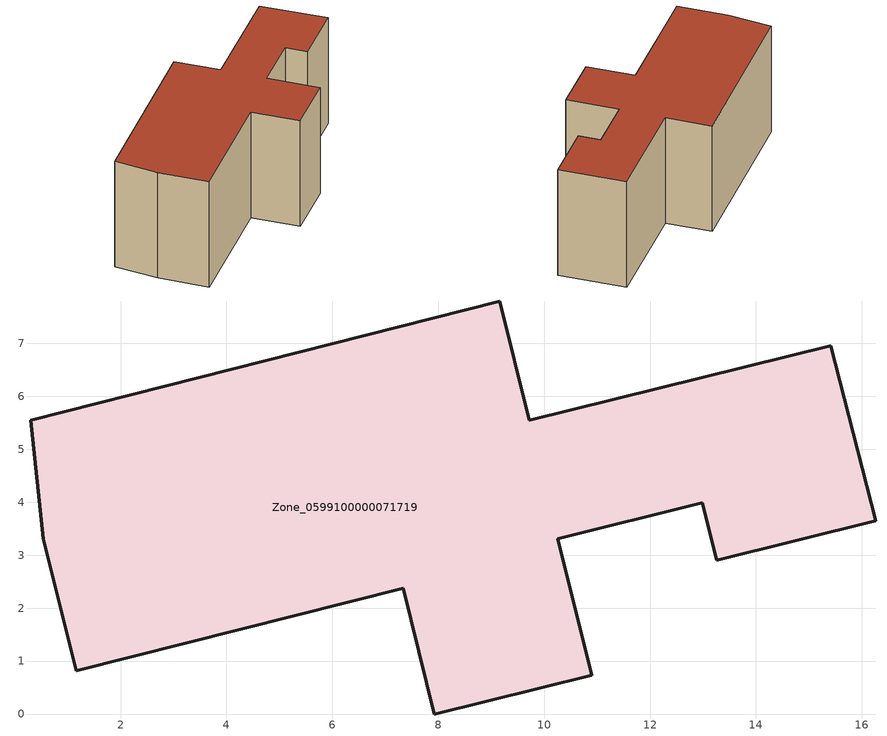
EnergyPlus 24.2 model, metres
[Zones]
Zone_0599100000071719
 floor ground (C_G): 9.72,5.55 15.42,6.96 16.27,3.65 13.26,2.9 12.99,3.99 10.26,3.31 10.9,0.73 7.93,0 7.34,2.38 1.17,0.82 0.54,3.31 0.3,5.55 9.16,7.8 z0
 wall outside (C_F): 7.34,2.38 7.93,0 10.9,0.73 10.26,3.31 12.99,3.99 13.26,2.9 16.27,3.65 15.42,6.96 9.72,5.55 9.16,7.8 0.3,5.55 0.54,3.31 1.17,0.82 7.34,2.38 z0:5.92
 roof outside (C_R): 0.54,3.31 1.17,0.82 7.34,2.38 7.93,0 10.9,0.73 10.26,3.31 12.99,3.99 13.26,2.9 16.27,3.65 15.42,6.96 9.72,5.55 9.16,7.8 0.3,5.55 z5.92
[BUILDING]
Pand.0599100000071719: North Axis=0; Terrain=City; Loads Convergence Tolerance Value=0.04; Temperature Convergence Tolerance Value=0.4; Solar Distribution=FullExterior; Maximum Number of Warmup Days=25; Minimum Number of Warmup Days=1
[Site:Location]
Rotterdam.The.Hague.AP_ZH_NLD Design_Conditions: Latitude=51.96; Longitude=4.45; Time Zone=1; Elevation=-4.5
[SITE:GROUNDTEMPERATURE:BUILDINGSURFACE]
18, 18, 18, 18, 18, 18, 18, 18, 18, 18, 18, 18
[MATERIAL] Thermal Absorptance=0.9; Solar Absorptance=0.7; Visible Absorptance=0.7
Name | Roughness | Thickness | Conductivity | Density | Specific Heat
G.TI.1965-1974 | MediumSmooth | 0.15 | 0.882353 | 540 | 1210
F.TI.1965-1974 | Rough | 0.3 | 0.697674 | 1920 | 840
R.TI.1965-1974 | MediumRough | 0.2 | 0.232558 | 1500 | 1000
[CONSTRUCTION]
C_G: G.TI.1965-1974
C_F: F.TI.1965-1974
C_R: R.TI.1965-1974
[ZONE]
Zone_0599100000071719: Type=1; Multiplier=1; Ceiling Height=Autocalculate; Volume=Autocalculate; Floor Area=autocalculate; Part of Total Floor Area=Yes
[ZONEINFILTRATION:DESIGNFLOWRATE]
Infil_Zone_0599100000071719: Zone or ZoneList or Space or SpaceList=Zone_0599100000071719; Schedule=AlwaysOn; Design Flow Rate Calculation Method=Flow/Area; Flow Rate per Floor Area=0.003; Constant Term Coefficient=1; Temperature Term Coefficient=0; Velocity Term Coefficient=0; Velocity Squared Term Coefficient=0
[HVACTEMPLATE:ZONE:IDEALLOADSAIRSYSTEM]
Zone_0599100000071719: Maximum Heating Supply Air Temperature=50; Minimum Cooling Supply Air Temperature=13; Maximum Heating Supply Air Humidity Ratio=0.0156; Minimum Cooling Supply Air Humidity Ratio=0.0077; Heating Limit=NoLimit; Cooling Limit=NoLimit; Dehumidification Control Type=ConstantSensibleHeatRatio; Cooling Sensible Heat Ratio=0.7; Dehumidification Setpoint=60; Humidification Control Type=None; Humidification Setpoint=30; Outdoor Air Method=None; Outdoor Air Flow Rate per Person=0.00944; Outdoor Air Flow Rate per Zone Floor Area=0; Outdoor Air Flow Rate per Zone=0; Demand Controlled Ventilation Type=None; Outdoor Air Economizer Type=NoEconomizer; Heat Recovery Type=None; Sensible Heat Recovery Effectiveness=0.7; Latent Heat Recovery Effectiveness=0.65
[ZONECONTROL:THERMOSTAT]
ThermostatControl_Zone_0599100000071719: Zone or ZoneList=Zone_0599100000071719; Control Type Schedule=DualSetpointControlType; Control 1=Thermostat_Zone_0599100000071719; Temperature Difference Between Cutout And Setpoint=0
[THERMOSTATSETPOINT:DUALSETPOINT]
Thermostat_Zone_0599100000071719: Heating Setpoint Temperature Schedule=HeatingSetpoint_Zone_0599100000071719; Cooling Setpoint Temperature Schedule=CoolingSetpoint_Zone_0599100000071719
[SCHEDULE:COMPACT]
HeatingSetpoint_Zone_0599100000071719: Through: 12/31, For: AllDays, Until: 24:00, 21
CoolingSetpoint_Zone_0599100000071719: Through: 12/31, For: AllDays, Until: 24:00, 24
DualSetpointControlType: Through: 12/31, For: AllDays, Until: 24:00, 4
AlwaysOn: Through: 12/31, For: AllDays, Until: 24:00, 1
